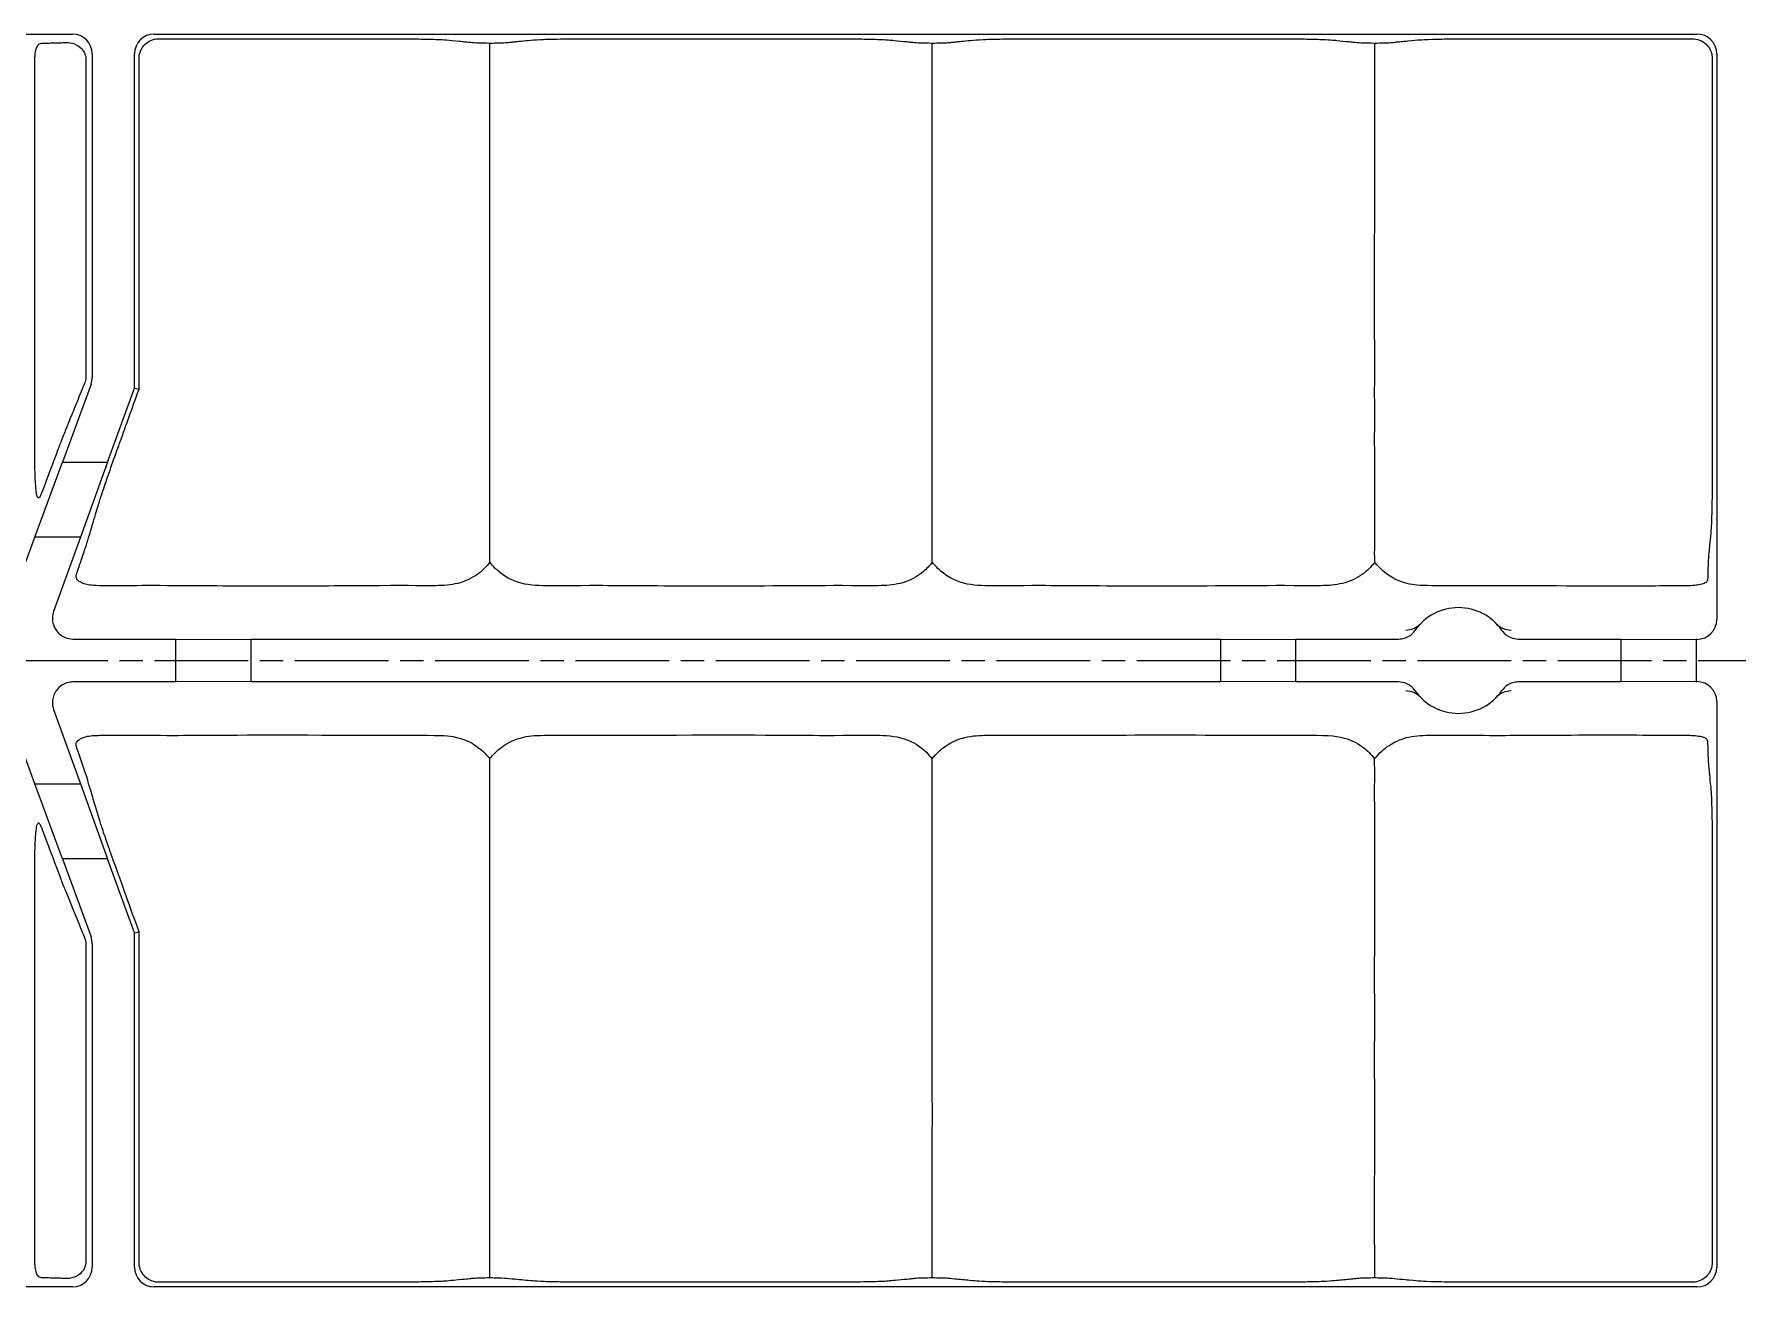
# Model space of a CAD drawing. Header units: millimetres. Extents: x 0 to 1486, y 0 to 1051.
# Drawn here: x 373.1 to 502.1, y 812.5 to 907.3 of the extents above; entities that cross this region are included whole.
import ezdxf

# ---------------------------------------------------------------- set-up
doc = ezdxf.new("R2010")
doc.units = ezdxf.units.MM
doc.header["$LTSCALE"] = 1.25
doc.linetypes.add('CHAIN', pattern=[0.3543, 0.2362, -0.0295, 0.0591, -0.0295])
doc.layers.add('Mittellinie(DIN)', color=7, linetype='CHAIN', lineweight=15, true_color=0x262659)
doc.layers.add('Sichtbare Kanten(DIN)', color=7, linetype='Continuous', lineweight=25, true_color=0x262659)

msp = doc.modelspace()

# ---------------------------------------------------------------- linework, layer by layer
at = {"layer": 'Mittellinie(DIN)', "ltscale": 23.990969}
msp.add_line((191.013, 859.864), (1099.263, 859.864), dxfattribs=at)
at = {"layer": 'Sichtbare Kanten(DIN)'}
for p, q in [((301.238, 907.264), (376.039, 907.264)), ((382.238, 907.264), (499.039, 907.264)), ((377.538, 905.765), (377.538, 881.289)), ((380.738, 880.461), (380.738, 905.765)), ((500.538, 905.765), (500.538, 862.964)), ((377.448, 880.776), (375.296, 874.864)), ((378.701, 874.864), (380.738, 880.461)), ((380.738, 880.461), (381.087, 880.399)), ((373.206, 869.193), (375.296, 874.864)), ((375.296, 874.864), (378.701, 874.864)), ((378.701, 874.864), (376.663, 869.193)), ((371.561, 864.673), (373.206, 869.193)), ((376.663, 869.193), (373.206, 869.193)), ((376.663, 869.193), (374.614, 863.562)), ((376.066, 861.489), (383.868, 861.489)), ((383.868, 861.489), (389.539, 861.464)), ((383.868, 858.24), (383.868, 861.489)), ((462.979, 861.464), (389.539, 861.464)), ((389.539, 861.464), (389.539, 858.264)), ((462.979, 861.464), (468.65, 861.489)), ((462.979, 858.264), (462.979, 861.464)), ((468.65, 861.489), (476.452, 861.489)), ((468.65, 861.489), (468.65, 858.24)), ((485.505, 861.489), (493.307, 861.489)), ((493.307, 861.489), (498.979, 861.464)), ((493.307, 858.24), (493.307, 861.489)), ((499.039, 861.464), (498.979, 861.464)), ((498.979, 861.464), (498.979, 858.264)), ((383.868, 858.24), (376.066, 858.24)), ((389.539, 858.264), (383.868, 858.24)), ((389.539, 858.264), (462.979, 858.264)), ((468.65, 858.24), (462.979, 858.264)), ((476.452, 858.24), (468.65, 858.24)), ((493.307, 858.24), (485.505, 858.24)), ((498.979, 858.264), (493.307, 858.24)), ((498.979, 858.264), (499.039, 858.264)), ((500.538, 856.765), (500.538, 813.964)), ((374.614, 856.166), (376.663, 850.535)), ((373.206, 850.535), (371.561, 855.055)), ((375.296, 844.864), (373.206, 850.535)), ((373.206, 850.535), (376.663, 850.535)), ((376.663, 850.535), (378.701, 844.864)), ((375.296, 844.864), (377.448, 838.952)), ((378.701, 844.864), (375.296, 844.864)), ((380.738, 839.268), (378.701, 844.864)), ((380.738, 839.268), (381.087, 839.329)), ((380.738, 813.964), (380.738, 839.268)), ((377.538, 838.439), (377.538, 813.964)), ((376.039, 812.464), (301.238, 812.464)), ((499.039, 812.464), (382.238, 812.464))]:
    msp.add_line(p, q, dxfattribs=at)
for centre, start, end in [((480.979, 859.864), 34.62211, 145.37789), ((371.539, 859.864), 34.62211, 35.37789), ((371.539, 859.864), 324.62211, 325.37789), ((480.979, 859.864), 214.62211, 325.37789)]:
    msp.add_arc(centre, 4, start, end, dxfattribs=at)
for centre, major_axis, ratio, start_param, end_param in [((376.038, 905.764), (1.061, 1.061), 0.9994032, 5.4980856, 7.068285), ((382.239, 905.764), (-1.061, 1.061), 0.9994032, 5.4980856, 7.068285), ((499.038, 905.764), (1.061, 1.061), 0.9994032, 5.4980856, 7.068285), ((376.038, 881.289), (1.478, -0.261), 0.9996922, 6.108705, 6.4576656), ((499.038, 862.965), (1.061, -1.061), 0.9994032, 5.4980856, 7.068285), ((499.038, 856.764), (1.061, 1.061), 0.9994032, 5.4980856, 7.068285), ((376.038, 838.439), (1.478, 0.261), 0.9996922, 6.108705, 6.4576656), ((376.038, 813.965), (1.061, -1.061), 0.9994032, 5.4980856, 7.068285), ((382.239, 813.965), (-1.061, -1.061), 0.9994032, 5.4980856, 7.068285), ((499.038, 813.965), (1.061, -1.061), 0.9994032, 5.4980856, 7.068285)]:
    msp.add_ellipse(centre, major_axis=major_axis, ratio=ratio, start_param=start_param, end_param=end_param, dxfattribs=at)
for points, knots in [([(381.086, 905.416), (381.087, 905.498), (381.093, 905.58), (381.125, 905.769), (381.155, 905.875), (381.26, 906.132), (381.349, 906.276), (381.574, 906.533), (381.71, 906.643), (382.024, 906.816), (382.2, 906.874), (382.45, 906.909), (382.519, 906.914), (382.588, 906.914)], [0.30798067, 0.30798067, 0.30798067, 0.30798067, 0.33254465, 0.33254465, 0.36559961, 0.36559961, 0.41607837, 0.41607837, 0.4681406, 0.4681406, 0.52330013, 0.52330013, 0.54404548, 0.54404548, 0.54404548, 0.54404548]), ([(382.588, 906.914), (382.969, 906.914), (383.531, 906.914), (387.324, 906.914), (390.254, 906.914), (394.438, 906.914), (395.691, 906.914), (399.448, 906.914), (400.027, 906.914), (401.229, 906.908), (401.777, 906.903), (402.674, 906.889), (403.145, 906.879), (403.962, 906.851), (404.19, 906.836), (404.616, 906.803), (404.945, 906.767), (405.404, 906.722), (405.476, 906.715), (405.664, 906.696), (405.779, 906.684), (405.982, 906.666), (406.045, 906.66), (406.236, 906.64), (406.33, 906.625), (406.96, 906.598), (407.289, 906.594), (407.638, 906.584)], [0.04333278, 0.04333278, 0.04333278, 0.04333278, 0.07456941, 0.07456941, 0.18073631, 0.18073631, 0.22613123, 0.22613123, 0.31686177, 0.31686177, 0.40733802, 0.40733802, 0.47593195, 0.47593195, 0.54226947, 0.54226947, 0.65072899, 0.65072899, 0.67108011, 0.67108011, 0.70649028, 0.70649028, 0.72477177, 0.72477177, 0.76741617, 0.76741617, 0.80606578, 0.80606578, 0.80606578, 0.80606578]), ([(407.638, 906.584), (407.878, 906.591), (408.106, 906.595), (408.499, 906.606), (408.676, 906.611), (409.004, 906.633), (409.083, 906.645), (409.319, 906.668), (409.404, 906.675), (409.625, 906.697), (409.662, 906.702), (410.076, 906.742), (410.306, 906.765), (410.84, 906.817), (411.032, 906.837), (411.741, 906.866), (412.121, 906.879), (413.411, 906.903), (414.016, 906.907), (414.993, 906.913), (415.596, 906.914), (416.468, 906.914), (416.772, 906.914), (420.576, 906.914), (423.088, 906.914), (428.77, 906.914), (431.379, 906.914), (433.254, 906.914), (434.018, 906.913), (435.423, 906.901), (435.909, 906.894), (436.855, 906.874), (437.198, 906.861), (437.724, 906.835), (437.902, 906.82), (438.14, 906.797), (438.175, 906.794), (438.576, 906.755), (438.897, 906.723), (439.386, 906.674), (439.449, 906.669), (439.752, 906.64), (439.816, 906.626), (440.418, 906.599), (440.768, 906.595), (441.138, 906.584)], [0.0398238, 0.0398238, 0.0398238, 0.0398238, 0.1751751, 0.1751751, 0.2744155, 0.2744155, 0.375041, 0.375041, 0.4405489, 0.4405489, 0.4886234, 0.4886234, 0.5504732, 0.5504732, 0.6282606, 0.6282606, 0.668866, 0.668866, 0.7114037, 0.7114037, 0.7917305, 0.7917305, 0.826471, 0.826471, 0.8940074, 0.8940074, 0.9792447, 0.9792447, 1.2282402, 1.2282402, 1.4191937, 1.4191937, 1.7043561, 1.7043561, 2.0940772, 2.0940772, 2.1970357, 2.1970357, 2.6653238, 2.6653238, 2.9223696, 2.9223696, 3.4266873, 3.4266873, 3.9598611, 3.9598611, 3.9598611, 3.9598611]), ([(441.138, 906.584), (441.378, 906.591), (441.606, 906.595), (441.999, 906.606), (442.176, 906.611), (442.504, 906.633), (442.583, 906.645), (442.819, 906.668), (442.904, 906.675), (443.125, 906.697), (443.162, 906.702), (443.576, 906.742), (443.806, 906.765), (444.34, 906.817), (444.532, 906.837), (445.241, 906.866), (445.621, 906.879), (446.911, 906.903), (447.516, 906.907), (448.493, 906.913), (449.096, 906.914), (449.968, 906.914), (450.272, 906.914), (454.076, 906.914), (456.588, 906.914), (462.27, 906.914), (464.879, 906.914), (466.754, 906.914), (467.518, 906.913), (468.923, 906.901), (469.409, 906.894), (470.355, 906.874), (470.698, 906.861), (471.224, 906.835), (471.402, 906.82), (471.64, 906.797), (471.675, 906.794), (472.076, 906.755), (472.397, 906.723), (472.886, 906.674), (472.949, 906.669), (473.252, 906.64), (473.316, 906.626), (473.918, 906.599), (474.268, 906.595), (474.638, 906.584)], [0.0398238, 0.0398238, 0.0398238, 0.0398238, 0.1751751, 0.1751751, 0.2744155, 0.2744155, 0.3750409, 0.3750409, 0.4405489, 0.4405489, 0.4886234, 0.4886234, 0.5504732, 0.5504732, 0.6282606, 0.6282606, 0.668866, 0.668866, 0.7114037, 0.7114037, 0.7917305, 0.7917305, 0.8264711, 0.8264711, 0.8940075, 0.8940075, 0.9792448, 0.9792448, 1.2282407, 1.2282407, 1.4191945, 1.4191945, 1.7043573, 1.7043573, 2.094079, 2.094079, 2.1970375, 2.1970375, 2.6653263, 2.6653263, 2.9223725, 2.9223725, 3.4266909, 3.4266909, 3.9598655, 3.9598655, 3.9598655, 3.9598655]), ([(474.638, 906.584), (474.878, 906.591), (475.106, 906.595), (475.499, 906.606), (475.676, 906.611), (476.004, 906.633), (476.083, 906.645), (476.32, 906.669), (476.404, 906.675), (476.603, 906.695), (476.667, 906.702), (476.868, 906.722), (477.011, 906.736), (477.595, 906.794), (477.811, 906.816), (478.222, 906.844), (478.512, 906.86), (479.456, 906.886), (479.95, 906.895), (480.873, 906.906), (481.4, 906.911), (482.516, 906.914), (482.913, 906.914), (485.815, 906.914), (488.318, 906.914), (491.816, 906.914), (493.772, 906.914), (495.699, 906.914), (495.882, 906.914), (497.983, 906.914), (498.368, 906.914), (498.688, 906.914)], [0.0398237, 0.0398237, 0.0398237, 0.0398237, 0.175188, 0.175188, 0.2744243, 0.2744243, 0.3750397, 0.3750397, 0.4408675, 0.4408675, 0.4753798, 0.4753798, 0.5448398, 0.5448398, 0.775062, 0.775062, 0.946791, 0.946791, 1.0764591, 1.0764591, 1.1808218, 1.1808218, 1.2370619, 1.2370619, 1.5894386, 1.5894386, 1.7295641, 1.7295641, 1.7783492, 1.7783492, 1.7979957, 1.7979957, 1.7979957, 1.7979957]), ([(498.688, 906.914), (498.729, 906.914), (498.77, 906.912), (499.008, 906.893), (499.199, 906.838), (499.55, 906.658), (499.706, 906.536), (499.94, 906.262), (500.025, 906.121), (500.127, 905.868), (500.156, 905.762), (500.186, 905.577), (500.192, 905.498), (500.193, 905.419)], [0.40110611, 0.40110611, 0.40110611, 0.40110611, 0.41335956, 0.41335956, 0.4726727, 0.4726727, 0.53179263, 0.53179263, 0.58138823, 0.58138823, 0.61432286, 0.61432286, 0.63812892, 0.63812892, 0.63812892, 0.63812892]), ([(373.188, 905.067), (373.188, 905.157), (373.19, 905.246), (373.198, 905.454), (373.206, 905.571), (373.235, 905.86), (373.262, 906.019), (373.338, 906.271), (373.383, 906.367), (373.509, 906.519), (373.593, 906.562), (373.688, 906.567)], [0.00064742, 0.00064742, 0.00064742, 0.00064742, 0.02749775, 0.02749775, 0.06418445, 0.06418445, 0.12288092, 0.12288092, 0.17602605, 0.17602605, 0.24072433, 0.24072433, 0.24072433, 0.24072433]), ([(373.688, 906.567), (374.09, 906.587), (374.458, 906.591), (375.006, 906.606), (375.181, 906.612), (375.365, 906.624), (375.383, 906.625), (375.401, 906.627)], [0.06263241, 0.06263241, 0.06263241, 0.06263241, 0.40733741, 0.40733741, 0.55453165, 0.55453165, 0.57283271, 0.57283271, 0.57283271, 0.57283271]), ([(375.401, 906.627), (375.463, 906.632), (375.514, 906.634), (375.742, 906.638), (375.954, 906.607), (376.423, 906.446), (376.586, 906.31), (376.754, 906.141), (376.862, 906.025), (376.976, 905.776), (377.005, 905.701), (377.04, 905.562), (377.052, 905.502), (377.062, 905.408), (377.064, 905.38), (377.066, 905.334), (377.067, 905.316), (377.067, 905.296), (377.067, 905.295), (377.067, 905.293)], [0.68853939, 0.68853939, 0.68853939, 0.68853939, 0.71380447, 0.71380447, 0.81217267, 0.81217267, 0.95819312, 0.95819312, 1.03944085, 1.03944085, 1.06473504, 1.06473504, 1.07887861, 1.07887861, 1.08443685, 1.08443685, 1.08776502, 1.08776502, 1.088065, 1.088065, 1.088065, 1.088065]), ([(407.642, 867.305), (407.639, 867.526), (407.636, 867.712), (407.635, 868.11), (407.637, 868.319), (407.639, 868.711), (407.64, 868.909), (407.639, 869.373), (407.638, 869.64), (407.634, 870.565), (407.641, 871.324), (407.642, 872.709), (407.636, 873.067), (407.638, 874.059), (407.643, 874.395), (407.645, 875.415), (407.635, 875.826), (407.631, 877.02), (407.641, 877.435), (407.646, 878.76), (407.638, 879.239), (407.63, 880.764), (407.644, 881.29), (407.644, 883.107), (407.634, 883.703), (407.635, 886.655), (407.635, 888.681), (407.634, 891.91), (407.643, 895.288), (407.637, 900.543), (407.636, 902.288), (407.638, 906.584)], [0.558332, 0.558332, 0.558332, 0.558332, 0.8173257, 0.8173257, 1.0884666, 1.0884666, 1.3283956, 1.3283956, 1.6283241, 1.6283241, 2.3433881, 2.3433881, 2.8708559, 2.8708559, 3.2345515, 3.2345515, 3.7544708, 3.7544708, 4.3330223, 4.3330223, 4.9940506, 4.9940506, 6.1753114, 6.1753114, 7.1803544, 7.1803544, 9.3747774, 9.3747774, 10.6794363, 10.6794363, 11.9116629, 11.9116629, 11.9116629, 11.9116629]), ([(441.142, 867.305), (441.139, 867.526), (441.136, 867.712), (441.135, 868.11), (441.137, 868.319), (441.139, 868.711), (441.14, 868.909), (441.139, 869.373), (441.138, 869.64), (441.134, 870.565), (441.141, 871.324), (441.142, 872.709), (441.136, 873.067), (441.138, 874.059), (441.143, 874.395), (441.145, 875.415), (441.135, 875.826), (441.131, 877.02), (441.141, 877.435), (441.146, 878.76), (441.138, 879.239), (441.13, 880.764), (441.144, 881.29), (441.144, 883.107), (441.134, 883.703), (441.135, 886.655), (441.135, 888.681), (441.134, 891.91), (441.143, 895.288), (441.137, 900.543), (441.136, 902.288), (441.138, 906.584)], [0.558332, 0.558332, 0.558332, 0.558332, 0.8173257, 0.8173257, 1.0884666, 1.0884666, 1.3283956, 1.3283956, 1.6283241, 1.6283241, 2.3433881, 2.3433881, 2.8708559, 2.8708559, 3.2345515, 3.2345515, 3.7544708, 3.7544708, 4.3330223, 4.3330223, 4.9940506, 4.9940506, 6.1753114, 6.1753114, 7.1803544, 7.1803544, 9.3747774, 9.3747774, 10.679436, 10.679436, 11.9116638, 11.9116638, 11.9116638, 11.9116638]), ([(474.642, 867.305), (474.639, 867.526), (474.636, 867.712), (474.635, 868.11), (474.637, 868.319), (474.639, 868.711), (474.64, 868.909), (474.639, 869.373), (474.638, 869.64), (474.634, 870.565), (474.641, 871.324), (474.642, 872.709), (474.636, 873.067), (474.638, 874.059), (474.643, 874.395), (474.645, 875.415), (474.635, 875.826), (474.631, 877.02), (474.641, 877.435), (474.646, 878.76), (474.638, 879.239), (474.63, 880.764), (474.644, 881.29), (474.644, 883.107), (474.634, 883.703), (474.635, 886.655), (474.635, 888.681), (474.634, 891.91), (474.643, 895.288), (474.637, 900.543), (474.636, 902.288), (474.638, 906.584)], [0.558332, 0.558332, 0.558332, 0.558332, 0.8173257, 0.8173257, 1.0884666, 1.0884666, 1.3283956, 1.3283956, 1.6283241, 1.6283241, 2.3433881, 2.3433881, 2.8708559, 2.8708559, 3.2345515, 3.2345515, 3.7544708, 3.7544708, 4.3330223, 4.3330223, 4.9940506, 4.9940506, 6.1753114, 6.1753114, 7.1803545, 7.1803545, 9.3747774, 9.3747774, 10.6794358, 10.6794358, 11.9116646, 11.9116646, 11.9116646, 11.9116646]), ([(373.192, 875.507), (373.192, 878.333), (373.193, 881.159), (373.189, 887.326), (373.189, 890.668), (373.191, 894.258), (373.191, 894.484), (373.193, 898.183), (373.186, 901.625), (373.188, 905.067)], [0.0808761, 0.0808761, 0.0808761, 0.0808761, 0.9286073, 0.9286073, 1.9311276, 1.9311276, 2.0054481, 2.0054481, 3.000769, 3.000769, 3.000769, 3.000769]), ([(377.067, 905.293), (377.067, 905.189), (377.067, 905.084), (377.066, 904.79), (377.066, 904.515), (377.066, 903.61), (377.067, 903.167), (377.067, 901.695), (377.066, 901.377), (377.067, 896.969), (377.066, 893.853), (377.066, 889.916), (377.066, 889.426), (377.066, 887.653), (377.066, 887.033), (377.067, 885.476), (377.066, 884.54), (377.066, 882.588), (377.067, 882.147), (377.067, 881.372)], [0.09889304, 0.09889304, 0.09889304, 0.09889304, 0.13083411, 0.13083411, 0.18851867, 0.18851867, 0.30707991, 0.30707991, 0.40635534, 0.40635534, 0.64592565, 0.64592565, 0.70908771, 0.70908771, 0.74311273, 0.74311273, 0.79444591, 0.79444591, 0.85011335, 0.85011335, 0.85011335, 0.85011335]), ([(381.087, 880.399), (381.087, 880.705), (381.087, 881.09), (381.087, 882.29), (381.087, 884.294), (381.087, 886.109), (381.087, 886.67), (381.087, 890.934), (381.087, 894.086), (381.087, 898.413), (381.087, 898.837), (381.087, 900.546), (381.087, 901.566), (381.088, 902.892), (381.088, 903.201), (381.088, 904.288), (381.086, 904.799), (381.086, 905.416)], [0.0515695, 0.0515695, 0.0515695, 0.0515695, 0.1251921, 0.1251921, 0.2075101, 0.2075101, 0.3482483, 0.3482483, 0.7470028, 0.7470028, 0.89579, 0.89579, 1.1158432, 1.1158432, 1.1821527, 1.1821527, 1.350074, 1.350074, 1.350074, 1.350074]), ([(500.193, 905.419), (500.193, 905.386), (500.193, 905.353), (500.193, 904.635), (500.191, 904.272), (500.192, 901.883), (500.192, 901.352), (500.191, 899.372), (500.192, 898.452), (500.192, 896.693), (500.192, 894.685), (500.192, 889.135), (500.192, 885.685), (500.191, 880.693), (500.192, 879.15), (500.192, 876.945), (500.192, 876.281), (500.192, 874.799), (500.193, 874.06), (500.184, 872.651), (500.177, 872.043), (500.162, 871.195), (500.153, 870.821), (500.127, 870.138), (500.112, 869.89), (500.071, 869.378), (500.04, 869.144), (499.98, 868.517), (499.969, 868.371), (499.919, 867.86), (499.903, 867.914), (499.871, 867.004), (499.86, 866.408), (499.841, 866.008)], [0.1012077, 0.1012077, 0.1012077, 0.1012077, 0.1134419, 0.1134419, 0.3605925, 0.3605925, 0.5580842, 0.5580842, 0.7292491, 0.7292491, 0.885426, 0.885426, 1.1421025, 1.1421025, 1.2568104, 1.2568104, 1.3061841, 1.3061841, 1.3670765, 1.3670765, 1.4145088, 1.4145088, 1.4457314, 1.4457314, 1.4743055, 1.4743055, 1.5178021, 1.5178021, 1.5455796, 1.5455796, 1.6074201, 1.6074201, 1.6496999, 1.6496999, 1.6496999, 1.6496999]), ([(377.067, 881.372), (377.067, 881.354), (377.066, 881.335), (377.065, 881.295), (377.063, 881.274), (377.058, 881.221), (377.055, 881.19), (377.044, 881.124), (377.037, 881.089), (377.013, 880.988), (376.992, 880.927), (376.97, 880.871), (376.968, 880.866), (376.966, 880.861)], [0.009069623, 0.009069623, 0.009069623, 0.009069623, 0.014698415, 0.014698415, 0.021229217, 0.021229217, 0.031650407, 0.031650407, 0.045094434, 0.045094434, 0.074351566, 0.074351566, 0.077224485, 0.077224485, 0.077224485, 0.077224485]), ([(376.966, 880.861), (376.793, 880.434), (376.651, 880.086), (376.201, 878.979), (376.01, 878.509), (375.707, 877.763), (375.644, 877.605), (375.47, 877.175), (375.435, 877.094), (375.331, 876.837), (375.267, 876.677), (375.066, 876.15), (374.951, 875.846), (374.575, 874.84), (374.224, 873.894), (373.802, 872.782), (373.741, 872.625), (373.685, 872.478)], [0.1139264, 0.1139264, 0.1139264, 0.1139264, 0.3162979, 0.3162979, 0.4360459, 0.4360459, 0.6003742, 0.6003742, 0.7556343, 0.7556343, 0.9130225, 0.9130225, 1.0652592, 1.0652592, 1.3637525, 1.3637525, 1.4183537, 1.4183537, 1.4183537, 1.4183537]), ([(376.334, 866.32), (376.375, 866.453), (376.431, 866.628), (376.613, 867.177), (376.723, 867.493), (376.955, 868.166), (377.042, 868.419), (377.153, 868.762), (377.182, 868.861), (377.245, 869.08), (377.269, 869.168), (377.439, 869.746), (377.559, 870.146), (377.816, 871.005), (377.995, 871.599), (378.104, 871.957), (378.176, 872.187), (378.445, 873.002), (378.622, 873.516), (378.932, 874.403), (379.127, 874.951), (379.436, 875.813), (379.525, 876.062), (380.211, 877.971), (380.462, 878.673), (381.087, 880.399)], [0.0535329, 0.0535329, 0.0535329, 0.0535329, 0.114244, 0.114244, 0.2002786, 0.2002786, 0.2829459, 0.2829459, 0.3371257, 0.3371257, 0.4076777, 0.4076777, 0.5268739, 0.5268739, 0.6731208, 0.6731208, 0.9362104, 0.9362104, 1.2994064, 1.2994064, 1.833203, 1.833203, 2.0415319, 2.0415319, 3.5102972, 3.5102972, 3.5102972, 3.5102972]), ([(373.685, 872.478), (373.649, 872.384), (373.609, 872.293), (373.545, 872.199), (373.521, 872.174), (373.48, 872.157), (373.462, 872.16), (373.429, 872.184), (373.414, 872.206), (373.381, 872.275), (373.365, 872.329), (373.325, 872.497), (373.306, 872.635), (373.26, 873.038), (373.233, 873.411), (373.197, 874.405), (373.192, 874.965), (373.192, 875.507)], [0.00531809, 0.00531809, 0.00531809, 0.00531809, 0.04094809, 0.04094809, 0.06054312, 0.06054312, 0.07559575, 0.07559575, 0.09095467, 0.09095467, 0.11313166, 0.11313166, 0.15607516, 0.15607516, 0.24511876, 0.24511876, 0.34171281, 0.34171281, 0.34171281, 0.34171281]), ([(407.642, 867.305), (407.389, 866.972), (407.052, 866.625), (406.141, 866), (405.65, 865.811), (404.689, 865.568), (404.155, 865.531), (402.844, 865.515), (401.636, 865.537), (398.07, 865.519), (396.201, 865.5), (392.363, 865.489), (390.957, 865.489), (386.437, 865.5), (384.676, 865.52), (381.64, 865.533), (380.787, 865.524), (378.855, 865.519), (378.157, 865.512), (377.647, 865.543)], [11.3081587, 11.3081587, 11.3081587, 11.3081587, 12.9184655, 12.9184655, 14.7369691, 14.7369691, 16.9603039, 16.9603039, 19.3969671, 19.3969671, 20.6748222, 20.6748222, 21.3607096, 21.3607096, 22.8211317, 22.8211317, 24.3650167, 24.3650167, 26.6925982, 26.6925982, 26.6925982, 26.6925982]), ([(441.142, 867.305), (440.937, 867.035), (440.709, 866.799), (440.109, 866.289), (439.664, 866.013), (438.57, 865.631), (438.049, 865.561), (436.941, 865.511), (436.363, 865.526), (430.651, 865.53), (429.19, 865.48), (419.424, 865.499), (417.937, 865.527), (414.128, 865.529), (412.384, 865.511), (410.892, 865.538), (410.2, 865.601), (408.849, 866.146), (408.378, 866.519), (407.92, 866.971), (407.779, 867.127), (407.642, 867.305)], [3.757973, 3.757973, 3.757973, 3.757973, 4.4187997, 4.4187997, 5.4511456, 5.4511456, 6.4420762, 6.4420762, 7.3820127, 7.3820127, 9.093536, 9.093536, 10.2771628, 10.2771628, 11.2205829, 11.2205829, 12.174193, 12.174193, 13.0543341, 13.0543341, 13.427499, 13.427499, 13.427499, 13.427499]), ([(474.642, 867.305), (474.437, 867.035), (474.209, 866.799), (473.609, 866.289), (473.164, 866.013), (472.07, 865.631), (471.549, 865.561), (470.441, 865.511), (469.863, 865.526), (464.151, 865.53), (462.69, 865.48), (452.924, 865.499), (451.437, 865.527), (447.628, 865.529), (445.884, 865.511), (444.392, 865.538), (443.7, 865.601), (442.349, 866.146), (441.878, 866.519), (441.42, 866.971), (441.279, 867.127), (441.142, 867.305)], [3.757973, 3.757973, 3.757973, 3.757973, 4.4187997, 4.4187997, 5.4511455, 5.4511455, 6.4420762, 6.4420762, 7.3820127, 7.3820127, 9.093536, 9.093536, 10.2771628, 10.2771628, 11.2205829, 11.2205829, 12.1741931, 12.1741931, 13.0543341, 13.0543341, 13.427499, 13.427499, 13.427499, 13.427499]), ([(498.341, 865.516), (496.87, 865.506), (495.118, 865.493), (488.893, 865.486), (484.905, 865.539), (478.669, 865.515), (478.138, 865.525), (477.187, 865.651), (476.618, 865.78), (475.419, 866.446), (474.979, 866.877), (474.665, 867.275), (474.654, 867.29), (474.642, 867.305)], [0.0489291, 0.0489291, 0.0489291, 0.0489291, 0.4713844, 0.4713844, 1.2250718, 1.2250718, 1.6497057, 1.6497057, 2.0541056, 2.0541056, 2.4581314, 2.4581314, 2.474135, 2.474135, 2.474135, 2.474135]), ([(377.647, 865.543), (377.635, 865.543), (377.623, 865.544), (377.441, 865.557), (377.275, 865.58), (376.996, 865.645), (376.882, 865.681), (376.72, 865.75), (376.665, 865.778), (376.574, 865.833), (376.536, 865.859), (376.466, 865.917), (376.435, 865.948), (376.381, 866.014), (376.36, 866.049), (376.312, 866.162), (376.309, 866.241), (376.334, 866.32)], [0.32712469, 0.32712469, 0.32712469, 0.32712469, 0.33187459, 0.33187459, 0.39882676, 0.39882676, 0.45226726, 0.45226726, 0.48435872, 0.48435872, 0.51106459, 0.51106459, 0.54116507, 0.54116507, 0.57294761, 0.57294761, 0.64380946, 0.64380946, 0.64380946, 0.64380946]), ([(499.841, 866.008), (499.839, 865.959), (499.827, 865.915), (499.792, 865.848), (499.773, 865.822), (499.727, 865.776), (499.699, 865.754), (499.622, 865.708), (499.57, 865.684), (499.387, 865.619), (499.235, 865.587), (498.944, 865.548), (498.819, 865.536), (498.575, 865.521), (498.458, 865.517), (498.341, 865.516)], [0, 0, 0, 0, 0.03172206, 0.03172206, 0.05341007, 0.05341007, 0.07490403, 0.07490403, 0.10440707, 0.10440707, 0.1644544, 0.1644544, 0.20474166, 0.20474166, 0.23987165, 0.23987165, 0.23987165, 0.23987165]), ([(374.614, 863.562), (374.564, 863.426), (374.535, 863.284), (374.517, 862.995), (374.529, 862.851), (374.606, 862.519), (374.687, 862.339), (374.8, 862.18)], [-0.14539142, -0.14539142, -0.14539142, -0.14539142, -0.10202095, -0.10202095, -0.0586532, -0.0586532, 0, 0, 0, 0]), ([(374.831, 862.137), (374.913, 862.018), (375.012, 861.911), (375.237, 861.73), (375.362, 861.656), (375.677, 861.527), (375.87, 861.489), (376.066, 861.489)], [-0.14538998, -0.14538998, -0.14538998, -0.14538998, -0.10199474, -0.10199474, -0.05859454, -0.05859454, 0, 0, 0, 0]), ([(476.452, 861.489), (476.597, 861.489), (476.74, 861.509), (477.018, 861.592), (477.15, 861.653), (477.435, 861.838), (477.576, 861.976), (477.687, 862.137)], [-0.14539142, -0.14539142, -0.14539142, -0.14539142, -0.10202187, -0.10202187, -0.0586527, -0.0586527, 0, 0, 0, 0]), ([(477, 862.162), (477.002, 862.162), (477.003, 862.162), (477.206, 862.167), (477.409, 862.211), (477.78, 862.375), (477.953, 862.49), (478.104, 862.645)], [-0.00078331, -0.00078331, -0.00078331, -0.00078331, 0, 0, 0.08432848, 0.08432848, 0.16257565, 0.16257565, 0.16257565, 0.16257565]), ([(483.854, 862.645), (484.004, 862.49), (484.177, 862.375), (484.548, 862.211), (484.751, 862.167), (484.954, 862.162), (484.956, 862.162), (484.958, 862.162)], [0, 0, 0, 0, 0.07774984, 0.07774984, 0.16154236, 0.16154236, 0.16232068, 0.16232068, 0.16232068, 0.16232068]), ([(484.27, 862.137), (484.353, 862.018), (484.452, 861.911), (484.677, 861.73), (484.802, 861.656), (485.117, 861.527), (485.31, 861.489), (485.505, 861.489)], [-0.14538999, -0.14538999, -0.14538999, -0.14538999, -0.1019951, -0.1019951, -0.05859647, -0.05859647, 0, 0, 0, 0]), ([(376.066, 858.24), (375.921, 858.24), (375.777, 858.219), (375.5, 858.136), (375.368, 858.076), (375.083, 857.89), (374.942, 857.752), (374.831, 857.591)], [-0.14539142, -0.14539142, -0.14539142, -0.14539142, -0.10202095, -0.10202095, -0.0586532, -0.0586532, 0, 0, 0, 0]), ([(477.687, 857.591), (477.605, 857.71), (477.506, 857.817), (477.281, 857.998), (477.155, 858.072), (476.841, 858.202), (476.647, 858.24), (476.452, 858.24)], [-0.14538999, -0.14538999, -0.14538999, -0.14538999, -0.1019951, -0.1019951, -0.05859647, -0.05859647, 0, 0, 0, 0]), ([(485.505, 858.24), (485.361, 858.24), (485.217, 858.219), (484.94, 858.136), (484.808, 858.076), (484.523, 857.89), (484.381, 857.752), (484.27, 857.591)], [-0.14539142, -0.14539142, -0.14539142, -0.14539142, -0.10202187, -0.10202187, -0.0586527, -0.0586527, 0, 0, 0, 0]), ([(374.8, 857.548), (374.717, 857.43), (374.65, 857.301), (374.557, 857.027), (374.53, 856.884), (374.517, 856.544), (374.547, 856.35), (374.614, 856.166)], [-0.14538998, -0.14538998, -0.14538998, -0.14538998, -0.10199474, -0.10199474, -0.05859454, -0.05859454, 0, 0, 0, 0]), ([(478.104, 857.083), (477.953, 857.238), (477.78, 857.354), (477.409, 857.517), (477.206, 857.561), (477.003, 857.567), (477.002, 857.567), (477, 857.567)], [0, 0, 0, 0, 0.07774984, 0.07774984, 0.16154236, 0.16154236, 0.16232068, 0.16232068, 0.16232068, 0.16232068]), ([(484.958, 857.567), (484.956, 857.567), (484.954, 857.567), (484.751, 857.561), (484.548, 857.517), (484.177, 857.354), (484.004, 857.238), (483.854, 857.083)], [-0.00078331, -0.00078331, -0.00078331, -0.00078331, 0, 0, 0.08432848, 0.08432848, 0.16257565, 0.16257565, 0.16257565, 0.16257565]), ([(376.333, 853.41), (376.307, 853.495), (376.312, 853.58), (376.376, 853.711), (376.409, 853.756), (376.485, 853.832), (376.523, 853.862), (376.608, 853.92), (376.655, 853.948), (376.775, 854.007), (376.85, 854.038), (377.082, 854.112), (377.248, 854.147), (377.497, 854.177), (377.571, 854.183), (377.646, 854.188)], [0.00324733, 0.00324733, 0.00324733, 0.00324733, 0.06145499, 0.06145499, 0.09354671, 0.09354671, 0.11654633, 0.11654633, 0.13904473, 0.13904473, 0.16866996, 0.16866996, 0.22217324, 0.22217324, 0.24465234, 0.24465234, 0.24465234, 0.24465234]), ([(377.646, 854.188), (377.8, 854.197), (377.952, 854.201), (379.017, 854.221), (381.788, 854.198), (385.967, 854.204), (390.057, 854.254), (397.87, 854.206), (399.72, 854.199), (403.746, 854.212), (404.329, 854.195), (405.582, 853.977), (406.09, 853.732), (406.94, 853.202), (407.342, 852.801), (407.634, 852.419)], [0.1264382, 0.1264382, 0.1264382, 0.1264382, 0.1773303, 0.1773303, 0.4872991, 0.4872991, 0.7518612, 0.7518612, 0.8339696, 0.8339696, 0.930503, 0.930503, 1.0612858, 1.0612858, 1.2496113, 1.2496113, 1.2496113, 1.2496113]), ([(407.634, 852.419), (407.661, 852.453), (407.687, 852.486), (408.07, 852.959), (408.489, 853.302), (409.407, 853.849), (409.907, 854.013), (410.944, 854.201), (411.476, 854.208), (412.619, 854.209), (412.967, 854.209), (415.72, 854.215), (418.126, 854.202), (427.303, 854.258), (430.882, 854.202), (434.926, 854.199), (436.392, 854.219), (437.845, 854.188), (438.565, 854.132), (439.632, 853.706), (440.153, 853.448), (440.839, 852.774), (440.989, 852.609), (441.134, 852.419)], [4.2119882, 4.2119882, 4.2119882, 4.2119882, 4.2386311, 4.2386311, 4.6070297, 4.6070297, 5.0480375, 5.0480375, 5.5338116, 5.5338116, 5.7459734, 5.7459734, 7.2149878, 7.2149878, 11.3497233, 11.3497233, 14.9838653, 14.9838653, 18.2224087, 18.2224087, 19.7447915, 19.7447915, 20.1544189, 20.1544189, 20.1544189, 20.1544189]), ([(441.134, 852.419), (441.441, 852.82), (441.789, 853.132), (442.687, 853.763), (443.218, 853.945), (444.178, 854.18), (444.733, 854.202), (445.811, 854.211), (446.994, 854.212), (451.399, 854.197), (454.937, 854.23), (462.011, 854.232), (465.546, 854.201), (470.883, 854.209), (471.601, 854.199), (472.939, 853.828), (473.416, 853.563), (474.074, 853.047), (474.366, 852.769), (474.634, 852.419)], [1.9918227, 1.9918227, 1.9918227, 1.9918227, 2.491262, 2.491262, 3.3383957, 3.3383957, 4.5998728, 4.5998728, 5.7119803, 5.7119803, 10.2530892, 10.2530892, 14.7897887, 14.7897887, 17.1016767, 17.1016767, 19.0413154, 19.0413154, 20.3331913, 20.3331913, 20.3331913, 20.3331913]), ([(474.634, 852.419), (474.972, 852.86), (475.361, 853.196), (476.275, 853.8), (476.795, 853.973), (477.802, 854.193), (478.361, 854.205), (480.091, 854.212), (483.034, 854.196), (486.192, 854.206), (488.412, 854.229), (494.977, 854.232), (497.065, 854.213), (498.341, 854.206)], [2.8113066, 2.8113066, 2.8113066, 2.8113066, 3.7203901, 3.7203901, 5.0632059, 5.0632059, 6.8925658, 6.8925658, 10.1275218, 10.1275218, 12.3572972, 12.3572972, 14.3461333, 14.3461333, 14.3461333, 14.3461333]), ([(498.341, 854.206), (498.535, 854.205), (498.726, 854.196), (499.083, 854.163), (499.245, 854.139), (499.469, 854.086), (499.545, 854.062), (499.648, 854.015), (499.683, 853.995), (499.738, 853.953), (499.76, 853.932), (499.797, 853.886), (499.811, 853.861), (499.833, 853.802), (499.839, 853.769), (499.841, 853.732)], [0, 0, 0, 0, 0.05807954, 0.05807954, 0.1159558, 0.1159558, 0.15262385, 0.15262385, 0.17564099, 0.17564099, 0.19556896, 0.19556896, 0.21602976, 0.21602976, 0.23940142, 0.23940142, 0.23940142, 0.23940142]), ([(381.087, 839.329), (380.377, 841.291), (379.928, 842.542), (379.213, 844.538), (379.014, 845.095), (378.697, 845.996), (378.547, 846.427), (378.275, 847.237), (378.184, 847.519), (378.048, 847.954), (377.99, 848.148), (377.779, 848.847), (377.653, 849.268), (377.404, 850.105), (377.352, 850.275), (377.21, 850.761), (377.188, 850.857), (377.045, 851.298), (376.982, 851.484), (376.774, 852.09), (376.626, 852.513), (376.44, 853.074), (376.384, 853.247), (376.333, 853.41)], [0.070379, 0.070379, 0.070379, 0.070379, 0.7463321, 0.7463321, 1.3407869, 1.3407869, 1.8018052, 1.8018052, 2.206377, 2.206377, 2.5674486, 2.5674486, 3.156777, 3.156777, 3.7658948, 3.7658948, 4.6924337, 4.6924337, 5.2329561, 5.2329561, 6.1316132, 6.1316132, 6.5085538, 6.5085538, 6.5085538, 6.5085538]), ([(499.841, 853.732), (499.85, 853.541), (499.856, 853.311), (499.875, 852.585), (499.883, 852.273), (499.911, 851.866), (499.924, 851.785), (499.955, 851.512), (499.966, 851.355), (500.06, 850.388), (500.1, 850.116), (500.145, 849.165), (500.156, 848.808), (500.173, 847.978), (500.18, 847.459), (500.189, 846.37), (500.191, 845.822), (500.192, 844.469), (500.192, 842.893), (500.192, 840.86), (500.192, 839.636), (500.192, 834.113), (500.192, 829.814), (500.192, 823.48), (500.191, 821.445), (500.192, 818.414), (500.191, 817.417), (500.192, 815.923), (500.193, 815.429), (500.192, 814.709), (500.192, 814.51), (500.192, 814.31)], [0.0602762, 0.0602762, 0.0602762, 0.0602762, 0.2080281, 0.2080281, 0.4492037, 0.4492037, 0.6263718, 0.6263718, 0.8965949, 0.8965949, 1.3294675, 1.3294675, 1.5455959, 1.5455959, 1.7852038, 1.7852038, 2.0291486, 2.0291486, 2.268759, 2.268759, 2.6305697, 2.6305697, 3.9022249, 3.9022249, 4.5038455, 4.5038455, 4.7987441, 4.7987441, 4.9459255, 4.9459255, 5.0135889, 5.0135889, 5.0135889, 5.0135889]), ([(407.639, 813.144), (407.636, 816.215), (407.633, 817.913), (407.635, 822.156), (407.649, 823.948), (407.643, 828.172), (407.622, 828.823), (407.644, 832.546), (407.643, 833.961), (407.63, 836.26), (407.635, 836.752), (407.647, 838.369), (407.642, 838.988), (407.629, 840.815), (407.647, 841.534), (407.638, 843.636), (407.636, 844.108), (407.637, 844.844), (407.638, 845.052), (407.64, 846.061), (407.641, 846.662), (407.645, 848.062), (407.642, 848.363), (407.635, 849.232), (407.633, 849.68), (407.634, 850.322), (407.636, 850.538), (407.639, 850.949), (407.64, 851.142), (407.64, 851.607), (407.635, 851.817), (407.633, 852.154), (407.633, 852.288), (407.634, 852.419)], [0.3162943, 0.3162943, 0.3162943, 0.3162943, 1.484531, 1.484531, 3.8004119, 3.8004119, 6.5412835, 6.5412835, 8.2233682, 8.2233682, 9.2729675, 9.2729675, 10.599752, 10.599752, 14.074965, 14.074965, 15.5115479, 15.5115479, 16.127204, 16.127204, 18.2820922, 18.2820922, 19.3503981, 19.3503981, 20.8802883, 20.8802883, 21.6904688, 21.6904688, 22.4788892, 22.4788892, 23.746944, 23.746944, 24.9869551, 24.9869551, 24.9869551, 24.9869551]), ([(441.139, 813.144), (441.138, 813.948), (441.137, 814.714), (441.133, 817.817), (441.132, 818.62), (441.138, 822.736), (441.15, 824.318), (441.142, 828.142), (441.125, 829.026), (441.15, 834.203), (441.136, 836.614), (441.147, 838.675), (441.141, 839.105), (441.129, 840.904), (441.145, 841.822), (441.137, 843.958), (441.138, 844.986), (441.139, 846.261), (441.139, 846.561), (441.146, 848.137), (441.135, 848.93), (441.133, 849.95), (441.134, 850.231), (441.137, 850.736), (441.139, 850.953), (441.14, 851.402), (441.138, 851.616), (441.133, 852.006), (441.133, 852.162), (441.134, 852.338), (441.134, 852.379), (441.134, 852.419)], [14.7755367, 14.7755367, 14.7755367, 14.7755367, 15.052877, 15.052877, 15.9455052, 15.9455052, 17.3574354, 17.3574354, 18.8272209, 18.8272209, 21.5759631, 21.5759631, 23.3862471, 23.3862471, 28.0635905, 28.0635905, 32.4067737, 32.4067737, 33.4486697, 33.4486697, 38.0705378, 38.0705378, 39.9455808, 39.9455808, 41.4746075, 41.4746075, 43.330317, 43.330317, 45.3760873, 45.3760873, 45.9668859, 45.9668859, 45.9668859, 45.9668859]), ([(474.639, 813.144), (474.638, 813.948), (474.637, 814.714), (474.633, 817.817), (474.632, 818.62), (474.638, 822.739), (474.65, 824.324), (474.641, 828.329), (474.621, 828.804), (474.646, 832.84), (474.634, 834.407), (474.631, 838.088), (474.647, 838.317), (474.629, 840.797), (474.647, 841.616), (474.636, 843.994), (474.639, 844.957), (474.639, 846.181), (474.639, 846.5), (474.645, 848.097), (474.636, 848.875), (474.633, 849.896), (474.633, 850.186), (474.637, 850.701), (474.639, 850.92), (474.64, 851.365), (474.639, 851.578), (474.634, 851.967), (474.633, 852.125), (474.633, 852.317), (474.634, 852.368), (474.634, 852.419)], [14.7755357, 14.7755357, 14.7755357, 14.7755357, 15.052875, 15.052875, 15.9455291, 15.9455291, 17.3594027, 17.3594027, 18.9639169, 18.9639169, 19.9817595, 19.9817595, 21.355635, 21.355635, 22.8896948, 22.8896948, 23.9330924, 23.9330924, 24.2161803, 24.2161803, 25.3794694, 25.3794694, 25.870196, 25.870196, 26.2586694, 26.2586694, 26.7169343, 26.7169343, 27.216282, 27.216282, 27.38129, 27.38129, 27.38129, 27.38129]), ([(373.191, 844.225), (373.191, 844.462), (373.192, 844.698), (373.202, 845.582), (373.221, 846.215), (373.276, 846.875), (373.298, 847.096), (373.348, 847.349), (373.365, 847.422), (373.402, 847.513), (373.419, 847.542), (373.455, 847.572), (373.472, 847.576), (373.513, 847.563), (373.535, 847.541), (373.582, 847.477), (373.606, 847.432), (373.649, 847.34), (373.67, 847.291), (373.689, 847.24)], [0.51801476, 0.51801476, 0.51801476, 0.51801476, 0.57692438, 0.57692438, 0.74135156, 0.74135156, 0.79608253, 0.79608253, 0.81886202, 0.81886202, 0.83394196, 0.83394196, 0.84649768, 0.84649768, 0.86227492, 0.86227492, 0.87967739, 0.87967739, 0.89599512, 0.89599512, 0.89599512, 0.89599512]), ([(373.689, 847.24), (373.743, 847.098), (373.807, 846.931), (374.372, 845.442), (374.765, 844.374), (375.209, 843.2), (375.287, 842.999), (375.41, 842.691), (375.458, 842.576), (375.638, 842.14), (375.782, 841.779), (375.99, 841.27), (376.03, 841.173), (376.295, 840.519), (376.372, 840.328), (376.537, 839.923), (376.596, 839.778), (376.773, 839.343), (376.847, 839.16), (376.951, 838.906), (376.959, 838.886), (376.966, 838.867)], [0.03811683, 0.03811683, 0.03811683, 0.03811683, 0.05195287, 0.05195287, 0.14442115, 0.14442115, 0.18244736, 0.18244736, 0.22170846, 0.22170846, 0.30612439, 0.30612439, 0.35367165, 0.35367165, 0.36987622, 0.36987622, 0.38043275, 0.38043275, 0.40109309, 0.40109309, 0.40289057, 0.40289057, 0.40289057, 0.40289057]), ([(373.189, 814.661), (373.188, 817.942), (373.188, 821.222), (373.197, 829.941), (373.189, 833.901), (373.191, 837.719), (373.192, 838.268), (373.191, 840.079), (373.192, 841.079), (373.192, 842.624), (373.191, 843.056), (373.191, 843.83), (373.191, 844.019), (373.191, 844.225)], [0.051059, 0.051059, 0.051059, 0.051059, 1.0352365, 1.0352365, 2.6666852, 2.6666852, 3.0012195, 3.0012195, 3.4131396, 3.4131396, 3.6382834, 3.6382834, 3.7571429, 3.7571429, 3.7571429, 3.7571429]), ([(376.966, 838.867), (376.982, 838.829), (376.997, 838.786), (377.027, 838.686), (377.042, 838.622), (377.056, 838.522), (377.06, 838.495), (377.064, 838.444), (377.065, 838.422), (377.066, 838.384), (377.066, 838.37), (377.066, 838.356)], [0.045818635, 0.045818635, 0.045818635, 0.045818635, 0.067556103, 0.067556103, 0.093269894, 0.093269894, 0.1023519, 0.1023519, 0.109273966, 0.109273966, 0.113587607, 0.113587607, 0.113587607, 0.113587607]), ([(381.087, 814.313), (381.085, 815.609), (381.088, 816.013), (381.087, 819.361), (381.087, 820.985), (381.087, 828.183), (381.088, 833.756), (381.087, 839.329)], [0.0981183, 0.0981183, 0.0981183, 0.0981183, 0.6154169, 0.6154169, 1.1026942, 1.1026942, 2.7746583, 2.7746583, 2.7746583, 2.7746583]), ([(377.066, 838.356), (377.066, 836.345), (377.067, 835.429), (377.066, 832.091), (377.066, 830.342), (377.066, 826.558), (377.066, 824.524), (377.067, 822.192), (377.067, 821.752), (377.066, 820.911), (377.066, 820.522), (377.066, 818.798), (377.067, 818.564), (377.066, 816.653), (377.065, 816.455), (377.067, 815.162), (377.068, 814.799), (377.068, 814.434)], [0.061365, 0.061365, 0.061365, 0.061365, 0.7295663, 0.7295663, 1.4653122, 1.4653122, 2.3210517, 2.3210517, 2.4460641, 2.4460641, 2.5517422, 2.5517422, 2.9152349, 2.9152349, 3.2057626, 3.2057626, 3.3191775, 3.3191775, 3.3191775, 3.3191775]), ([(373.69, 813.162), (373.592, 813.166), (373.507, 813.209), (373.374, 813.371), (373.325, 813.48), (373.253, 813.753), (373.23, 813.909), (373.204, 814.183), (373.198, 814.289), (373.19, 814.484), (373.189, 814.573), (373.189, 814.661)], [0.00001841, 0.00001841, 0.00001841, 0.00001841, 0.06519373, 0.06519373, 0.12443213, 0.12443213, 0.18084288, 0.18084288, 0.21393446, 0.21393446, 0.24051432, 0.24051432, 0.24051432, 0.24051432]), ([(377.068, 814.434), (377.068, 814.42), (377.067, 814.406), (377.066, 814.364), (377.064, 814.337), (377.056, 814.251), (377.047, 814.195), (377.021, 814.083), (377.003, 814.025), (376.944, 813.869), (376.894, 813.78), (376.708, 813.507), (376.539, 813.387), (376.12, 813.126), (375.794, 813.102), (375.613, 813.088), (375.514, 813.091), (375.402, 813.1)], [0.35360096, 0.35360096, 0.35360096, 0.35360096, 0.35413105, 0.35413105, 0.35513163, 0.35513163, 0.35743142, 0.35743142, 0.36048484, 0.36048484, 0.36714861, 0.36714861, 0.38674522, 0.38674522, 0.45242956, 0.45242956, 0.54654103, 0.54654103, 0.54654103, 0.54654103]), ([(382.587, 812.814), (382.559, 812.814), (382.53, 812.814), (382.303, 812.828), (382.109, 812.878), (381.754, 813.051), (381.596, 813.171), (381.355, 813.443), (381.266, 813.586), (381.157, 813.849), (381.125, 813.962), (381.094, 814.156), (381.087, 814.234), (381.087, 814.313)], [0.59352735, 0.59352735, 0.59352735, 0.59352735, 0.60215774, 0.60215774, 0.661664, 0.661664, 0.72068258, 0.72068258, 0.77080193, 0.77080193, 0.80603079, 0.80603079, 0.82968067, 0.82968067, 0.82968067, 0.82968067]), ([(500.192, 814.31), (500.192, 814.231), (500.185, 814.151), (500.155, 813.966), (500.126, 813.861), (500.023, 813.602), (499.933, 813.456), (499.706, 813.196), (499.569, 813.085), (499.254, 812.912), (499.078, 812.853), (498.827, 812.819), (498.758, 812.814), (498.689, 812.814)], [0.30858698, 0.30858698, 0.30858698, 0.30858698, 0.33246825, 0.33246825, 0.3651212, 0.3651212, 0.41648148, 0.41648148, 0.4690248, 0.4690248, 0.52426566, 0.52426566, 0.54506372, 0.54506372, 0.54506372, 0.54506372]), ([(375.402, 813.1), (375.293, 813.11), (375.182, 813.116), (374.878, 813.126), (374.706, 813.13), (374.33, 813.139), (374.122, 813.144), (373.821, 813.155), (373.752, 813.158), (373.69, 813.162)], [0.4706878, 0.4706878, 0.4706878, 0.4706878, 0.61809056, 0.61809056, 0.73739434, 0.73739434, 0.88035527, 0.88035527, 0.92745639, 0.92745639, 0.92745639, 0.92745639]), ([(407.639, 813.144), (407.384, 813.137), (407.138, 813.133), (406.764, 813.122), (406.576, 813.115), (406.263, 813.095), (406.213, 813.085), (406.024, 813.065), (405.944, 813.058), (405.643, 813.03), (405.49, 813.013), (404.328, 812.902), (404.194, 812.888), (403.195, 812.851), (402.712, 812.841), (401.847, 812.826), (401.317, 812.82), (400.157, 812.814), (399.663, 812.814), (398.379, 812.814), (398.326, 812.814), (397.374, 812.814), (395.54, 812.814), (391.671, 812.813), (389.675, 812.813), (386.75, 812.814), (386.079, 812.813), (384.124, 812.813), (383.678, 812.814), (382.973, 812.814), (382.769, 812.814), (382.587, 812.814)], [0.1932774, 0.1932774, 0.1932774, 0.1932774, 0.4199603, 0.4199603, 0.5341176, 0.5341176, 0.648926, 0.648926, 0.7134374, 0.7134374, 0.9026281, 0.9026281, 1.0890545, 1.0890545, 1.2258537, 1.2258537, 1.3723845, 1.3723845, 1.4826366, 1.4826366, 1.5224283, 1.5224283, 1.5377709, 1.5377709, 1.5541281, 1.5541281, 1.5617371, 1.5617371, 1.5648741, 1.5648741, 1.5664751, 1.5664751, 1.5664751, 1.5664751]), ([(441.139, 813.144), (440.921, 813.138), (440.71, 813.134), (440.336, 813.124), (440.11, 813.117), (439.767, 813.095), (439.712, 813.085), (439.506, 813.063), (439.447, 813.06), (438.939, 813.008), (438.642, 812.979), (437.921, 812.911), (437.708, 812.89), (436.779, 812.853), (436.297, 812.842), (435.356, 812.826), (434.804, 812.821), (433.762, 812.815), (433.239, 812.814), (431.937, 812.814), (431.444, 812.814), (430.65, 812.814), (430.356, 812.814), (428.768, 812.813), (428.342, 812.814), (425.784, 812.813), (423.855, 812.813), (421.52, 812.813), (421.113, 812.813), (419.971, 812.813), (419.383, 812.813), (415.243, 812.814), (414.875, 812.814), (413.495, 812.825), (413.028, 812.832), (412.252, 812.847), (411.834, 812.858), (411.104, 812.89), (410.905, 812.907), (410.261, 812.968), (409.815, 813.012), (408.892, 813.099), (408.891, 813.109), (408.409, 813.125), (408.249, 813.129), (407.936, 813.136), (407.789, 813.14), (407.639, 813.144)], [0.0416381, 0.0416381, 0.0416381, 0.0416381, 0.1641158, 0.1641158, 0.2516728, 0.2516728, 0.3293072, 0.3293072, 0.39603, 0.39603, 0.479473, 0.479473, 0.5952807, 0.5952807, 0.6949925, 0.6949925, 0.8467543, 0.8467543, 1.0168646, 1.0168646, 1.1202841, 1.1202841, 1.1837971, 1.1837971, 1.4209129, 1.4209129, 2.1471797, 2.1471797, 2.3002397, 2.3002397, 2.5771941, 2.5771941, 3.446355, 3.446355, 4.105934, 4.105934, 5.0271921, 5.0271921, 5.9979413, 5.9979413, 8.6958593, 8.6958593, 11.2385222, 11.2385222, 12.1302365, 12.1302365, 12.9603022, 12.9603022, 12.9603022, 12.9603022]), ([(474.639, 813.144), (474.421, 813.138), (474.21, 813.134), (473.836, 813.124), (473.61, 813.117), (473.267, 813.095), (473.212, 813.085), (473.006, 813.063), (472.948, 813.06), (472.363, 813), (471.98, 812.964), (471.374, 812.906), (471.121, 812.885), (470.14, 812.849), (469.644, 812.839), (468.828, 812.826), (468.294, 812.82), (467.103, 812.814), (466.615, 812.814), (465.331, 812.814), (465.22, 812.814), (464.229, 812.814), (463.524, 812.814), (461.792, 812.814), (460.75, 812.813), (457.959, 812.813), (455.972, 812.813), (451.543, 812.813), (449.45, 812.813), (448.003, 812.816), (447.443, 812.82), (446.527, 812.832), (446.009, 812.841), (445.309, 812.86), (444.979, 812.871), (444.457, 812.902), (444.32, 812.915), (443.595, 812.984), (443.237, 813.02), (442.464, 813.093), (442.435, 813.099), (442, 813.128), (441.607, 813.13), (441.139, 813.144)], [0.04163823, 0.04163823, 0.04163823, 0.04163823, 0.16410547, 0.16410547, 0.25166861, 0.25166861, 0.3293103, 0.3293103, 0.39607474, 0.39607474, 0.50144339, 0.50144339, 0.56377286, 0.56377286, 0.61373783, 0.61373783, 0.66372604, 0.66372604, 0.697515, 0.697515, 0.70751714, 0.70751714, 0.71650095, 0.71650095, 0.73006004, 0.73006004, 0.75283593, 0.75283593, 0.77523677, 0.77523677, 0.80004675, 0.80004675, 0.82043511, 0.82043511, 0.8319643, 0.8319643, 0.84078702, 0.84078702, 0.85012126, 0.85012126, 0.85976026, 0.85976026, 0.88209579, 0.88209579, 0.88209579, 0.88209579]), ([(498.689, 812.814), (498.584, 812.814), (498.467, 812.814), (495.834, 812.813), (493.336, 812.813), (489.831, 812.813), (488.823, 812.813), (485.2, 812.814), (482.82, 812.812), (481.316, 812.817), (480.778, 812.822), (479.808, 812.836), (479.301, 812.845), (478.415, 812.874), (478.164, 812.889), (477.879, 812.909), (477.748, 812.921), (477.122, 812.982), (477.082, 812.986), (476.69, 813.024), (476.396, 813.05), (475.958, 813.096), (475.845, 813.108), (475.492, 813.123), (475.346, 813.127), (474.961, 813.136), (474.803, 813.139), (474.639, 813.144)], [0.0908443, 0.0908443, 0.0908443, 0.0908443, 0.1196017, 0.1196017, 0.6491679, 0.6491679, 0.8629583, 0.8629583, 1.4174461, 1.4174461, 1.8067759, 1.8067759, 2.1192176, 2.1192176, 2.4386877, 2.4386877, 2.7682789, 2.7682789, 2.8276888, 2.8276888, 2.9768573, 2.9768573, 3.0794217, 3.0794217, 3.1364291, 3.1364291, 3.1826584, 3.1826584, 3.1826584, 3.1826584])]:
    msp.add_open_spline(points, degree=3, knots=knots, dxfattribs=at)

doc.saveas('drawing.dxf')
